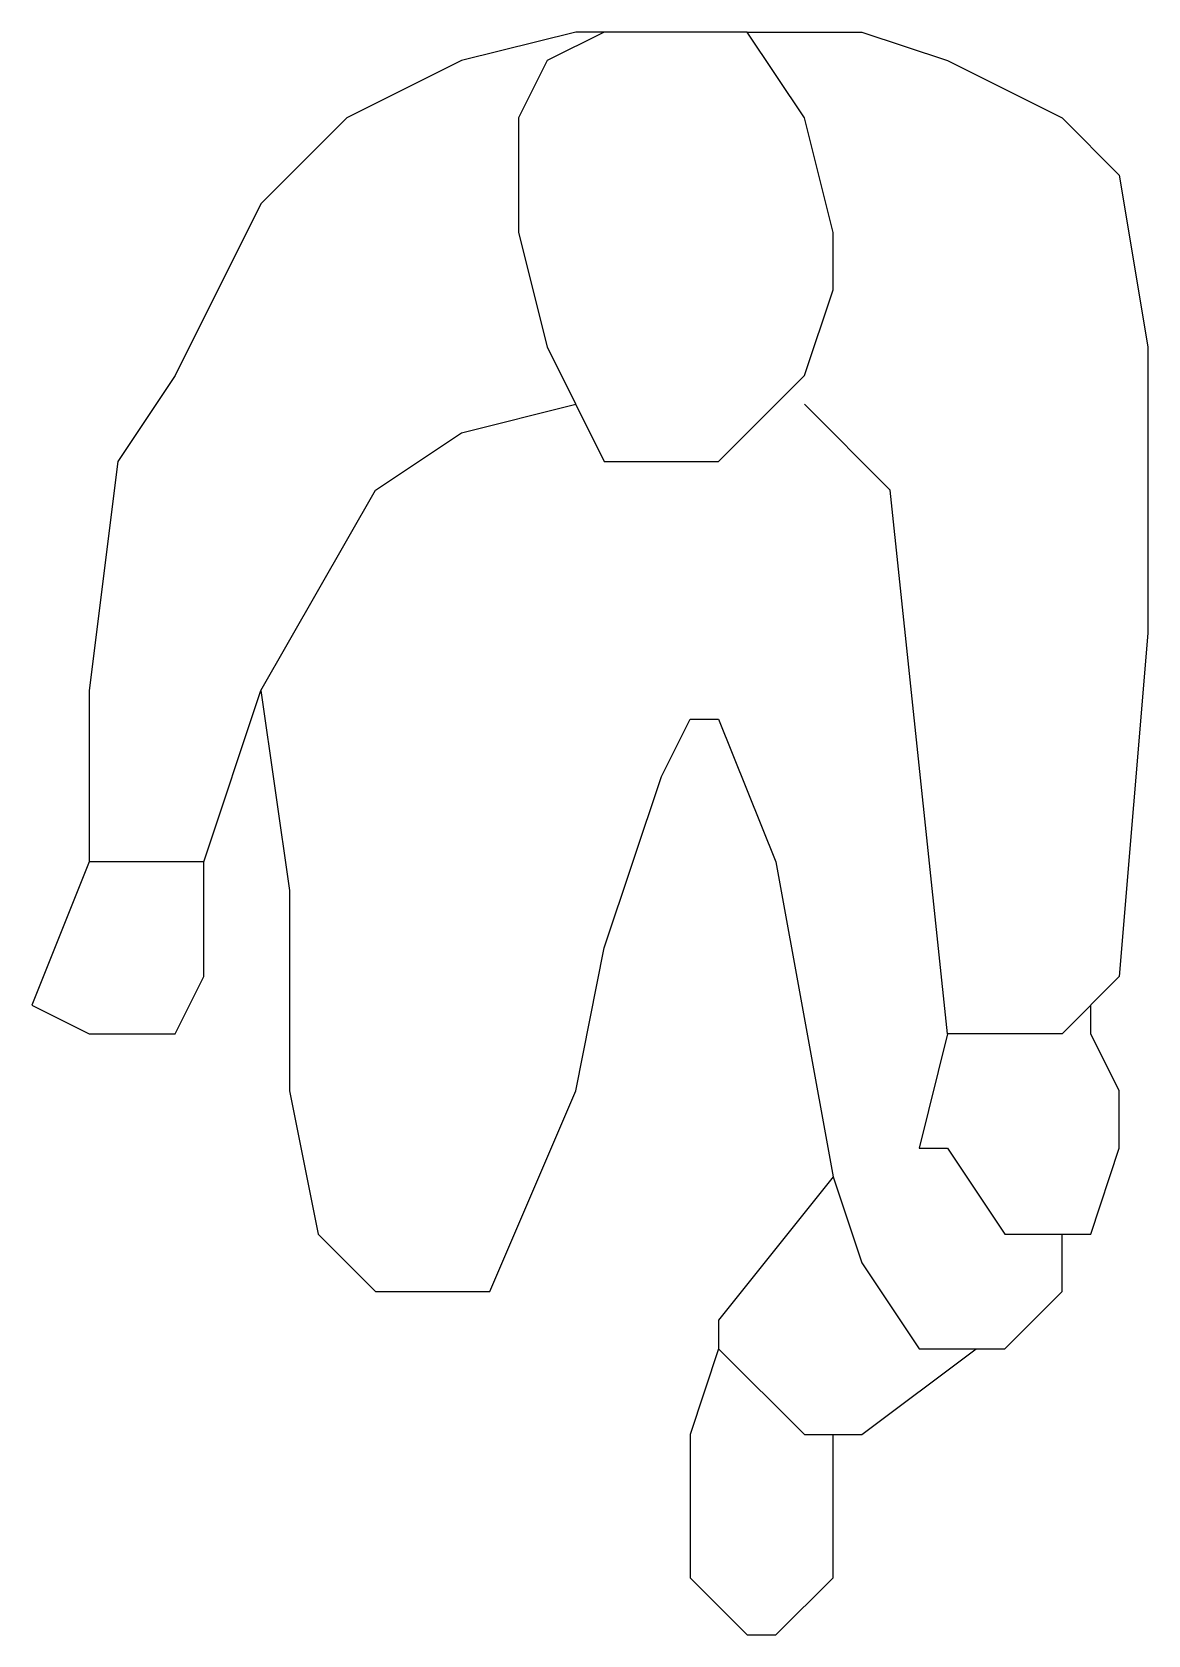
# Model space of a CAD drawing. Extents: x 113.14 to 113.88, y 206.31 to 207.38.
import ezdxf

# ---------------------------------------------------------------- set-up
doc = ezdxf.new("R2010")
doc.units = 0
doc.header["$LTSCALE"] = 25
doc.header["$MEASUREMENT"] = 0
doc.layers.get('0').update_dxf_attribs({"linetype": 'CONTINUOUS'})

msp = doc.modelspace()

# ---------------------------------------------------------------- linework, layer by layer
at = {"color": 0, "linetype": 'BYBLOCK'}
for p, q in [((113.4983, 207.3755), (113.4221, 207.3565)), ((113.5171, 207.3755), (113.4792, 207.3565)), ((113.6124, 207.3755), (113.4983, 207.3755)), ((113.6124, 207.3755), (113.6886, 207.3755)), ((113.6505, 207.3184), (113.6124, 207.3755)), ((113.6886, 207.3755), (113.7457, 207.3565)), ((113.4221, 207.3565), (113.3459, 207.3184)), ((113.4792, 207.3565), (113.4602, 207.3184)), ((113.7457, 207.3565), (113.8219, 207.3184)), ((113.3459, 207.3184), (113.2887, 207.2612)), ((113.4602, 207.3184), (113.4602, 207.2422)), ((113.6695, 207.2422), (113.6505, 207.3184)), ((113.8219, 207.3184), (113.86, 207.2803)), ((113.86, 207.2803), (113.8791, 207.166)), ((113.2887, 207.2612), (113.2316, 207.1469)), ((113.4602, 207.2422), (113.4792, 207.166)), ((113.6695, 207.2041), (113.6695, 207.2422)), ((113.6505, 207.1469), (113.6695, 207.2041)), ((113.4792, 207.166), (113.5171, 207.0898)), ((113.8791, 207.166), (113.8791, 206.9755)), ((113.2316, 207.1469), (113.1935, 207.0898)), ((113.5933, 207.0898), (113.6505, 207.1469)), ((113.4221, 207.1088), (113.4983, 207.1279)), ((113.7076, 207.0707), (113.6505, 207.1279)), ((113.3649, 207.0707), (113.4221, 207.1088)), ((113.1935, 207.0898), (113.1744, 206.9374)), ((113.5171, 207.0898), (113.5933, 207.0898)), ((113.2887, 206.9374), (113.3649, 207.0707)), ((113.7457, 206.709), (113.7076, 207.0707)), ((113.8791, 206.9755), (113.86, 206.7471)), ((113.1744, 206.9374), (113.1744, 206.8233)), ((113.2506, 206.8233), (113.2887, 206.9374)), ((113.2887, 206.9374), (113.3078, 206.8042)), ((113.5552, 206.8802), (113.5743, 206.9183)), ((113.5743, 206.9183), (113.5933, 206.9183)), ((113.5933, 206.9183), (113.6314, 206.8233)), ((113.5171, 206.7661), (113.5552, 206.8802)), ((113.1744, 206.8233), (113.1363, 206.728)), ((113.2506, 206.8233), (113.1744, 206.8233)), ((113.2506, 206.7471), (113.2506, 206.8233)), ((113.6314, 206.8233), (113.6695, 206.6137)), ((113.3078, 206.8042), (113.3078, 206.6709)), ((113.4983, 206.6709), (113.5171, 206.7661)), ((113.2316, 206.709), (113.2506, 206.7471)), ((113.86, 206.7471), (113.8219, 206.709)), ((113.1363, 206.728), (113.1744, 206.709)), ((113.841, 206.709), (113.841, 206.728)), ((113.1744, 206.709), (113.2316, 206.709)), ((113.7457, 206.709), (113.7267, 206.6328)), ((113.8219, 206.709), (113.7457, 206.709)), ((113.86, 206.6709), (113.841, 206.709)), ((113.3078, 206.6709), (113.3268, 206.5756)), ((113.4411, 206.5375), (113.4983, 206.6709)), ((113.86, 206.6328), (113.86, 206.6709)), ((113.7267, 206.6328), (113.7457, 206.6328)), ((113.7457, 206.6328), (113.7838, 206.5756)), ((113.841, 206.5756), (113.86, 206.6328)), ((113.6695, 206.6137), (113.5933, 206.5185)), ((113.6695, 206.6137), (113.6886, 206.5566)), ((113.3268, 206.5756), (113.3649, 206.5375)), ((113.7838, 206.5756), (113.841, 206.5756)), ((113.8219, 206.5375), (113.8219, 206.5756)), ((113.6886, 206.5566), (113.7267, 206.4994)), ((113.3649, 206.5375), (113.4411, 206.5375)), ((113.7838, 206.4994), (113.8219, 206.5375)), ((113.5933, 206.5185), (113.5933, 206.4994)), ((113.5933, 206.4994), (113.5743, 206.4423)), ((113.5933, 206.4994), (113.6505, 206.4423)), ((113.6886, 206.4423), (113.7648, 206.4994)), ((113.7267, 206.4994), (113.7838, 206.4994)), ((113.5743, 206.4423), (113.5743, 206.347)), ((113.6505, 206.4423), (113.6886, 206.4423)), ((113.6695, 206.347), (113.6695, 206.4423)), ((113.5743, 206.347), (113.6124, 206.3089)), ((113.6314, 206.3089), (113.6695, 206.347)), ((113.6124, 206.3089), (113.6314, 206.3089))]:
    msp.add_line(p, q, dxfattribs=at)

doc.saveas('drawing.dxf')
